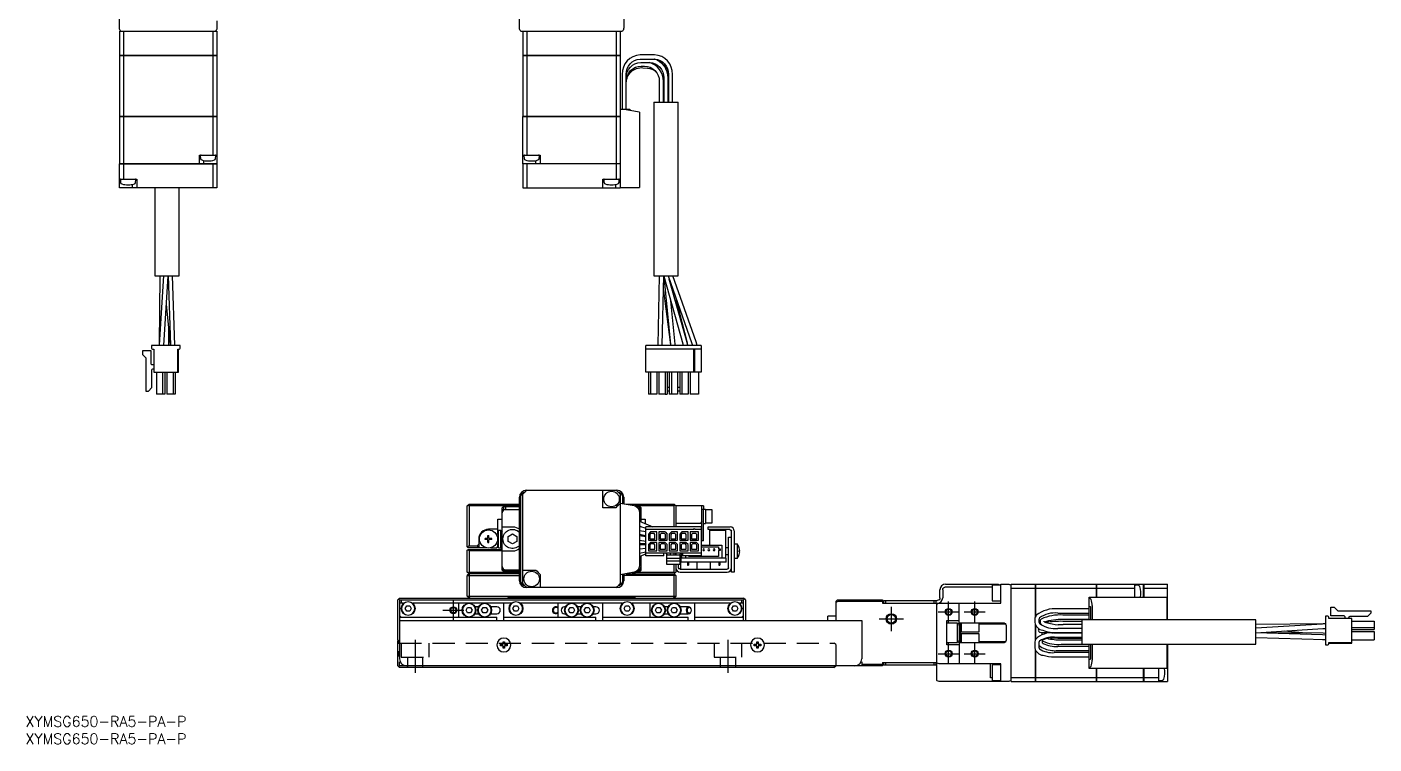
# Model space of a CAD drawing. Extents: x 0 to 816, y -8 to 467.
# Drawn here: x 0.4 to 388, y -8 to 198.3 of the extents above; entities that cross this region are included whole.
import ezdxf

# ---------------------------------------------------------------- set-up
doc = ezdxf.new("R2010")
doc.units = 0
doc.header["$LTSCALE"] = 0.5
doc.linetypes.add('CENTER', pattern=[50.8, 31.75, -6.35, 6.35, -6.35])
doc.linetypes.add('DASHED', pattern=[19.05, 12.7, -6.35])
for name, color, linetype in [('MSM_CENTER', 1, 'CENTER'), ('MSM_CONTINUOUS', 7, 'CONTINUOUS'), ('MSM_DASHED', 4, 'DASHED'), ('MSM_NARROW', 5, 'CONTINUOUS'), ('MSM_PART_NUMBER', 7, 'CONTINUOUS')]:
    doc.layers.add(name, color=color, linetype=linetype)
doc.styles.get("Standard").update_dxf_attribs({"font": 'txt.shx', "height": 1, "bigfont": 'bigfont.shx'})

msp = doc.modelspace()

# ---------------------------------------------------------------- linework, layer by layer
at = {"layer": 'MSM_CENTER'}
for p, q in [((123.09, 27.5), (123.09, 33.5)), ((249.09, 31.5), (249.09, 24.5)), ((265.59, 27), (265.59, 33)), ((273.09, 27), (273.09, 33)), ((120.09, 30.5), (126.09, 30.5)), ((245.59, 28), (252.59, 28)), ((262.59, 30), (268.59, 30)), ((270.09, 30), (276.09, 30)), ((112.09, 22), (112.09, 12.5)), ((202.09, 22), (202.09, 12.5)), ((265.59, 15), (265.59, 21)), ((273.09, 15), (273.09, 21)), ((262.59, 18), (268.59, 18)), ((270.09, 18), (276.09, 18))]:
    msp.add_line(p, q, dxfattribs=at)
at = {"layer": 'MSM_CONTINUOUS'}
for p, q in [((27, 198.06), (27, 217.56)), ((142.09, 198.06), (142.09, 212.06)), ((172.09, 212.06), (172.09, 198.06)), ((55, 200.06), (55, 198.06)), ((27, 197.06), (27, 190.07)), ((27, 197.06), (55, 197.06)), ((28.15, 197.06), (28.15, 190.07)), ((53.85, 197.06), (53.85, 190.07)), ((55, 197.06), (55, 190.07)), ((142.47, 197.06), (171.71, 197.06)), ((143.09, 197.06), (143.09, 190.07)), ((144.24, 197.06), (144.24, 190.07)), ((169.93, 197.06), (169.93, 190.07)), ((171.09, 197.06), (171.09, 190.07)), ((27, 190.07), (55, 190.07)), ((27, 190.06), (27, 172.57)), ((55, 190.06), (27, 190.06)), ((27.01, 190.06), (27.01, 190.07)), ((28.15, 190.06), (28.15, 172.57)), ((28.16, 190.06), (28.16, 190.07)), ((53.84, 190.06), (53.84, 190.07)), ((53.85, 190.06), (53.85, 172.57)), ((54.99, 190.06), (54.99, 190.07)), ((55, 190.06), (55, 172.57)), ((143.09, 190.07), (171.09, 190.07)), ((143.09, 190.06), (143.09, 172.57)), ((171.09, 190.06), (143.09, 190.06)), ((143.1, 190.06), (143.1, 190.07)), ((144.24, 190.06), (144.24, 172.57)), ((144.25, 190.06), (144.25, 190.07)), ((169.93, 190.06), (169.93, 190.07)), ((169.93, 190.06), (169.93, 172.57)), ((171.08, 190.06), (171.08, 190.07)), ((171.09, 190.06), (171.09, 152.06)), ((180.94, 190.26), (176.84, 190.26)), ((176.84, 189.06), (180.94, 189.06)), ((177, 188.06), (179.48, 188.06)), ((177.15, 187.06), (178.03, 187.06)), ((177.6, 186.59), (178.99, 186.46)), ((180.93, 189.05), (180.9, 189.06)), ((171.64, 184.66), (171.64, 174.66)), ((172.84, 174.66), (172.84, 184.66)), ((172.84, 182.18), (172.84, 182.42)), ((182.34, 182.66), (182.34, 176.66)), ((183.48, 184.37), (183.48, 184.4)), ((183.48, 184.4), (183.49, 184.37)), ((183.54, 183.66), (183.48, 184.37)), ((183.49, 184.37), (183.64, 183.16)), ((183.54, 176.66), (183.54, 183.66)), ((183.64, 183.66), (183.64, 176.66)), ((184.84, 176.66), (184.84, 183.66)), ((184.94, 184.66), (184.94, 176.66)), ((186.14, 176.66), (186.14, 184.66)), ((171.09, 174.66), (173.89, 174.66)), ((176.59, 173.8), (171.69, 174.66)), ((173.89, 174.66), (173.89, 174.27)), ((180.74, 176.66), (187.74, 176.66)), ((180.74, 176.66), (180.74, 126.66)), ((187.74, 126.66), (187.74, 176.66)), ((27, 172.57), (55, 172.57)), ((27, 172.56), (27, 158.96)), ((55, 172.56), (27, 172.56)), ((27.01, 172.56), (27.01, 172.57)), ((28.15, 172.56), (28.15, 158.96)), ((28.16, 172.56), (28.16, 172.57)), ((53.84, 172.56), (53.84, 172.57)), ((53.85, 172.56), (53.85, 161.46)), ((54.99, 172.56), (54.99, 172.57)), ((55, 172.56), (55, 158.96)), ((143.09, 172.57), (171.09, 172.57)), ((171.09, 172.56), (143.09, 172.56)), ((143.09, 158.96), (143.09, 172.56)), ((143.1, 172.56), (143.1, 172.57)), ((144.24, 172.56), (144.24, 161.46)), ((144.25, 172.56), (144.25, 172.57)), ((169.93, 172.56), (169.93, 172.57)), ((169.93, 172.56), (169.93, 158.96)), ((171.08, 172.56), (171.08, 172.57)), ((176.59, 173.8), (176.59, 152.16)), ((27, 158.96), (55, 158.96)), ((55, 158.95), (27, 158.95)), ((27, 152.06), (27, 158.95)), ((27.01, 158.96), (27.01, 158.95)), ((28.15, 158.95), (28.15, 154.56)), ((28.16, 158.96), (28.16, 158.95)), ((50, 158.96), (50, 161.46)), ((50, 161.46), (55, 161.46)), ((50.27, 161.24), (50.34, 160.48)), ((51.25, 158.96), (51.25, 159.89)), ((53.84, 158.96), (53.84, 158.95)), ((53.85, 158.95), (53.85, 152.06)), ((54.66, 160.48), (54.73, 161.24)), ((54.99, 158.96), (54.99, 158.95)), ((55, 158.95), (55, 152.06)), ((143.09, 161.46), (148.09, 161.46)), ((171.09, 158.96), (143.09, 158.96)), ((143.09, 158.95), (143.09, 152.06)), ((171.09, 158.95), (143.09, 158.95)), ((143.1, 158.96), (143.1, 158.95)), ((143.36, 161.24), (143.42, 160.48)), ((144.24, 158.95), (144.24, 152.06)), ((144.25, 158.96), (144.25, 158.95)), ((146.84, 158.96), (146.84, 159.89)), ((147.75, 160.48), (147.82, 161.24)), ((148.09, 161.46), (148.09, 158.96)), ((169.93, 158.96), (169.93, 158.95)), ((169.93, 158.95), (169.93, 154.56)), ((171.08, 158.96), (171.08, 158.95)), ((27, 154.56), (32, 154.56)), ((55, 152.06), (27, 152.06)), ((27.27, 154.35), (27.34, 153.59)), ((30.75, 152.06), (30.75, 153)), ((31.66, 153.59), (31.73, 154.35)), ((32, 154.56), (32, 152.06)), ((37.23, 152.06), (37.23, 126.66)), ((44.23, 126.66), (44.23, 152.06)), ((143.09, 152.06), (171.09, 152.06)), ((166.09, 154.56), (171.09, 154.56)), ((166.09, 152.06), (166.09, 154.56)), ((166.36, 154.35), (166.42, 153.59)), ((169.84, 152.06), (169.84, 153)), ((170.75, 153.59), (170.82, 154.35)), ((171.09, 152.16), (176.59, 152.16)), ((37.23, 126.66), (44.23, 126.66)), ((38.6, 126.66), (38.45, 106.99)), ((39.7, 126.66), (38.46, 106.87)), ((39.76, 106.79), (41, 126.64)), ((41, 126.66), (41.65, 106.74)), ((42.94, 106.78), (42.3, 126.66)), ((180.74, 126.66), (187.74, 126.66)), ((182.29, 126.66), (181.89, 106.77)), ((183.19, 106.74), (183.59, 126.66)), ((183.59, 126.58), (189.12, 107.16)), ((183.6, 126.54), (185.56, 106.94)), ((184.85, 126.66), (191.74, 107.26)), ((190.37, 107.51), (185.18, 125.72)), ((192.96, 107.69), (186.23, 126.66)), ((183.5, 122.36), (185.55, 106.9)), ((40.49, 118.51), (41.62, 106.94)), ((186.85, 107.07), (185.61, 119.48)), ((190.42, 107.42), (187.31, 119.73)), ((41.11, 112.18), (41.14, 107.33)), ((33.62, 105.11), (33.62, 104.11)), ((36.15, 105.11), (33.62, 105.11)), ((36.15, 101.26), (36.15, 105.11)), ((36.19, 106.66), (36.19, 105.94)), ((44.47, 106.66), (36.19, 106.66)), ((36.49, 105.64), (36.9, 105.64)), ((36.9, 105.64), (36.9, 99.01)), ((38.45, 106.99), (38.45, 106.66)), ((38.46, 106.87), (38.45, 106.66)), ((39.75, 106.66), (39.76, 106.79)), ((39.76, 106.66), (39.8, 107.44)), ((41.14, 107.33), (41.15, 106.66)), ((41.62, 106.94), (41.64, 106.66)), ((41.65, 106.74), (41.65, 106.66)), ((42.95, 106.66), (42.94, 106.78)), ((43.76, 99.01), (43.76, 105.64)), ((43.76, 105.64), (44.17, 105.64)), ((44.01, 99.01), (44.01, 105.64)), ((44.47, 105.94), (44.47, 106.66)), ((194.34, 106.66), (178.49, 106.66)), ((178.49, 99.01), (178.49, 106.66)), ((194.34, 105.64), (178.49, 105.64)), ((181.89, 106.77), (181.89, 106.66)), ((183.19, 106.66), (183.19, 106.81)), ((183.19, 106.66), (183.19, 106.74)), ((185.56, 106.94), (185.58, 106.66)), ((186.88, 106.66), (186.85, 107.07)), ((189.12, 107.16), (189.23, 106.66)), ((190.54, 106.66), (190.37, 107.51)), ((190.55, 106.66), (190.42, 107.42)), ((191.73, 107.27), (191.9, 106.66)), ((191.74, 107.26), (191.9, 106.66)), ((192.26, 99.01), (192.26, 105.64)), ((192.56, 99.01), (192.56, 105.64)), ((193.22, 106.66), (192.96, 107.69)), ((194.34, 106.66), (194.34, 99.01)), ((33.62, 104.11), (34.64, 103.09)), ((34.64, 103.09), (34.64, 93.55)), ((36.9, 101.11), (36.3, 101.11)), ((36.34, 94.55), (36.34, 99.68)), ((36.62, 99.96), (36.9, 99.96)), ((36.9, 99.01), (44.01, 99.01)), ((37.63, 99.01), (37.63, 92.66)), ((39.43, 99.01), (39.43, 92.66)), ((40.03, 99.01), (40.03, 92.66)), ((40.63, 99.01), (40.63, 92.66)), ((42.43, 99.01), (42.43, 92.66)), ((43.03, 99.01), (43.03, 92.66)), ((194.34, 99.01), (178.49, 99.01)), ((179.21, 99.01), (179.21, 92.66)), ((179.81, 99.01), (179.81, 92.66)), ((181.61, 99.01), (181.61, 92.66)), ((182.21, 99.01), (182.21, 92.66)), ((184.01, 99.01), (184.01, 92.66)), ((184.61, 99.01), (184.61, 92.66)), ((185.21, 99.01), (185.21, 92.66)), ((185.81, 99.01), (185.81, 92.66)), ((187.61, 99.01), (187.61, 92.66)), ((188.21, 99.01), (188.21, 92.66)), ((188.81, 99.01), (188.81, 92.66)), ((190.61, 99.01), (190.61, 92.66)), ((191.21, 99.01), (191.21, 92.66)), ((193.61, 99.01), (193.61, 92.66)), ((34.64, 93.55), (35.34, 93.55)), ((35.34, 93.55), (36.34, 94.55)), ((185.21, 94.55), (184.61, 94.55)), ((185.21, 93.55), (184.61, 93.55)), ((188.21, 94.55), (187.61, 94.55)), ((188.21, 93.55), (187.61, 93.55)), ((40.03, 92.66), (37.63, 92.66)), ((43.03, 92.66), (40.63, 92.66)), ((179.81, 92.66), (179.21, 92.66)), ((181.61, 92.66), (179.81, 92.66)), ((184.01, 92.66), (182.21, 92.66)), ((184.01, 92.66), (184.61, 92.66)), ((185.81, 92.66), (185.21, 92.66)), ((187.61, 92.66), (185.81, 92.66)), ((188.81, 92.66), (188.21, 92.66)), ((190.61, 92.66), (188.81, 92.66)), ((193.61, 92.66), (191.21, 92.66)), ((142.09, 39), (142.09, 63)), ((142.47, 39), (142.47, 63)), ((143.09, 38.15), (143.09, 63.85)), ((144.09, 65), (170.09, 65)), ((166.09, 60), (166.09, 65)), ((171.09, 63.85), (171.09, 38.15)), ((171.71, 63), (171.71, 61.19)), ((172.09, 63), (172.09, 61.12)), ((127.09, 60.5), (127.59, 61)), ((127.09, 48.7), (127.09, 60.5)), ((127.34, 60.75), (127.59, 60.5)), ((127.59, 61), (142.09, 61)), ((127.59, 60.5), (127.59, 49)), ((142.09, 60.5), (127.59, 60.5)), ((137.59, 60.5), (137.09, 60)), ((137.09, 42), (137.09, 60)), ((137.09, 59.5), (138.09, 59.5)), ((137.59, 59.5), (137.59, 60.3)), ((137.59, 60.3), (142.09, 60.3)), ((138.09, 60.3), (138.09, 59.5)), ((138.09, 59.5), (142.09, 59.5)), ((169.84, 60), (166.09, 60)), ((171.09, 61.3), (175.1, 60.59)), ((172.79, 61), (186.59, 61)), ((186.59, 60.5), (175.43, 60.5)), ((175.81, 60.3), (176.59, 60.3)), ((176.09, 60.06), (176.09, 60.3)), ((176.45, 59.5), (177.09, 59.5)), ((177.09, 60), (176.59, 60.5)), ((176.59, 60.3), (176.59, 59.5)), ((176.59, 58.82), (176.59, 43.18)), ((177.09, 55.89), (177.09, 60)), ((186.59, 61), (187.09, 60.5)), ((186.59, 60.5), (186.84, 60.75)), ((186.59, 54.47), (186.59, 60.5)), ((195.09, 60.5), (187.09, 60.5)), ((187.09, 60.5), (187.09, 54.47)), ((194.59, 55.5), (194.59, 60.5)), ((195.59, 59.5), (194.59, 59.5)), ((195.09, 60.5), (195.09, 59.5)), ((195.09, 50.5), (195.09, 59.5)), ((195.59, 59.5), (195.59, 55.5)), ((197.59, 59.4), (195.59, 59.4)), ((197.59, 55.6), (197.59, 59.4)), ((135.89, 56.7), (137.09, 56.7)), ((135.89, 52.54), (135.89, 56.7)), ((137.09, 54.5), (140.09, 54.5)), ((176.59, 56.1), (180.44, 54.47)), ((176.59, 54.73), (178.49, 54.12)), ((176.6, 54.79), (177.22, 54.53)), ((177.09, 56.7), (178.29, 56.7)), ((177.09, 54.57), (177.09, 54.59)), ((178.29, 56.7), (178.29, 55.38)), ((194.34, 54.47), (178.49, 54.47)), ((178.49, 46.19), (178.49, 54.47)), ((194.59, 55.5), (187.09, 55.5)), ((194.59, 56), (194.09, 55.5)), ((194.34, 54.47), (194.34, 46.19)), ((194.59, 50.5), (194.59, 55.5)), ((195.09, 55.5), (195.59, 55.5)), ((195.59, 55.6), (197.59, 55.6)), ((196.39, 53.7), (196.39, 54.5)), ((196.39, 54.5), (202.69, 54.5)), ((130.39, 51), (130.39, 48.5)), ((132.19, 50.86), (132.19, 51.15)), ((132.98, 51.15), (132.19, 51.15)), ((132.98, 50.86), (132.19, 50.86)), ((132.72, 51.15), (132.72, 50.86)), ((133.04, 52), (133.33, 52)), ((133.04, 51.21), (133.04, 52)), ((133.33, 51.47), (133.04, 51.47)), ((133.04, 50), (133.04, 50.8)), ((133.33, 50.53), (133.04, 50.53)), ((135.89, 53.8), (133.19, 53.8)), ((133.33, 51.21), (133.33, 52)), ((133.33, 50), (133.33, 50.8)), ((134.19, 51.15), (133.39, 51.15)), ((134.19, 50.86), (133.39, 50.86)), ((133.66, 50.86), (133.66, 51.15)), ((134.19, 50.86), (134.19, 51.15)), ((135.51, 52.33), (135.89, 52.54)), ((136.09, 53.5), (136.69, 53.5)), ((136.09, 48.5), (136.09, 53.5)), ((136.69, 48.5), (136.69, 53.5)), ((137.09, 53.2), (136.89, 53)), ((137.09, 53), (136.89, 53)), ((136.89, 53), (136.89, 52.54)), ((137.03, 52.46), (136.89, 52.54)), ((138.84, 51.72), (140.09, 52.44)), ((138.84, 50.28), (138.84, 51.72)), ((140.09, 52.44), (141.34, 51.72)), ((141.34, 51.72), (141.34, 50.28)), ((176.59, 53.48), (178.49, 53.11)), ((178.49, 51.89), (176.59, 52.26)), ((178.49, 51.6), (176.59, 51.88)), ((176.59, 50.66), (178.49, 50.39)), ((177.09, 52.16), (177.09, 51.8)), ((177.49, 51.75), (177.49, 52.08)), ((178.09, 51.66), (178.09, 51.97)), ((192.26, 53.76), (178.49, 53.76)), ((179.81, 53.03), (179.21, 52.43)), ((179.21, 52.43), (179.21, 50.63)), ((179.21, 50.63), (181.61, 50.63)), ((179.87, 52.58), (179.62, 52.33)), ((179.62, 52.33), (179.62, 51.08)), ((179.62, 51.08), (181.09, 51.08)), ((181.61, 53.03), (179.81, 53.03)), ((180.84, 52.58), (179.87, 52.58)), ((181.09, 52.33), (180.84, 52.58)), ((181.09, 51.08), (181.09, 52.33)), ((181.61, 50.63), (181.61, 53.03)), ((182.21, 53.03), (182.21, 50.63)), ((184.01, 53.03), (182.21, 53.03)), ((182.21, 50.63), (184.61, 50.63)), ((182.87, 52.58), (182.62, 52.33)), ((182.62, 52.33), (182.62, 51.08)), ((182.62, 51.08), (184.09, 51.08)), ((183.84, 52.58), (182.87, 52.58)), ((184.09, 52.33), (183.84, 52.58)), ((184.01, 53.03), (184.61, 52.43)), ((184.09, 51.08), (184.09, 52.33)), ((184.61, 50.63), (184.61, 52.43)), ((185.81, 53.03), (185.21, 52.43)), ((185.21, 52.43), (185.21, 50.63)), ((185.21, 50.63), (187.61, 50.63)), ((185.87, 52.58), (185.62, 52.33)), ((185.62, 52.33), (185.62, 51.08)), ((185.62, 51.08), (187.09, 51.08)), ((187.61, 53.03), (185.81, 53.03)), ((186.84, 52.58), (185.87, 52.58)), ((187.09, 52.33), (186.84, 52.58)), ((187.09, 51.08), (187.09, 52.33)), ((187.61, 50.63), (187.61, 53.03)), ((188.81, 53.03), (188.21, 52.43)), ((188.21, 52.43), (188.21, 50.63)), ((188.21, 50.63), (190.61, 50.63)), ((188.87, 52.58), (188.62, 52.33)), ((188.62, 52.33), (188.62, 51.08)), ((188.62, 51.08), (190.09, 51.08)), ((190.61, 53.03), (188.81, 53.03)), ((189.84, 52.58), (188.87, 52.58)), ((190.09, 52.33), (189.84, 52.58)), ((190.09, 51.08), (190.09, 52.33)), ((190.61, 50.63), (190.61, 53.03)), ((193.61, 53.03), (191.21, 53.03)), ((191.21, 53.03), (191.21, 50.63)), ((191.21, 50.63), (193.61, 50.63)), ((191.87, 52.58), (191.62, 52.33)), ((191.62, 52.33), (191.62, 51.08)), ((191.62, 51.08), (193.09, 51.08)), ((192.84, 52.58), (191.87, 52.58)), ((192.26, 53.76), (192.26, 53.86)), ((192.56, 53.86), (192.56, 53.76)), ((194.34, 53.76), (192.56, 53.76)), ((193.09, 52.33), (192.84, 52.58)), ((193.09, 51.08), (193.09, 52.33)), ((193.61, 50.63), (193.61, 53.03)), ((195.09, 50.5), (194.59, 50.5)), ((202.59, 53.7), (196.39, 53.7)), ((196.84, 49.2), (196.84, 53.5)), ((196.84, 53.5), (197.84, 53.5)), ((197.84, 53.5), (197.84, 53.4)), ((200.34, 53.4), (197.84, 53.4)), ((198.64, 53.4), (198.64, 53.5)), ((199.54, 53.5), (198.64, 53.5)), ((199.01, 53.4), (199.01, 53.5)), ((199.16, 53.4), (199.16, 53.5)), ((199.54, 53.4), (199.54, 53.5)), ((200.34, 53.5), (200.34, 53.4)), ((200.34, 53.5), (201.34, 53.5)), ((201.34, 53.5), (201.34, 45.5)), ((202.29, 42.7), (202.29, 51.5)), ((202.29, 51.5), (203.09, 51.5)), ((203.09, 41.5), (203.09, 53.2)), ((203.89, 53.3), (203.89, 41.5)), ((127.09, 48.7), (127.29, 48.5)), ((127.09, 47.8), (127.29, 48)), ((127.09, 41.5), (127.09, 47.8)), ((127.59, 49), (127.19, 48.6)), ((127.59, 47.6), (127.24, 47.95)), ((132.47, 48.5), (127.29, 48.5)), ((127.29, 48), (136.89, 48)), ((127.59, 49), (129.89, 49)), ((127.59, 47.6), (127.59, 41.5)), ((137.09, 47.6), (127.59, 47.6)), ((130.39, 49.5), (129.89, 49)), ((129.89, 49), (130.39, 48.65)), ((133.04, 50), (133.33, 50)), ((133.9, 48.5), (135.59, 48.5)), ((135.59, 48.5), (135.89, 48.8)), ((135.89, 49.46), (135.75, 49.54)), ((135.89, 48.8), (135.89, 49.46)), ((136.09, 48.5), (136.69, 48.5)), ((136.89, 49.46), (137.09, 49.57)), ((136.89, 48), (136.89, 49.46)), ((136.89, 48.1), (137.09, 48.1)), ((140.09, 47.5), (137.09, 47.5)), ((140.09, 49.56), (138.84, 50.28)), ((141.34, 50.28), (140.09, 49.56)), ((178.49, 49.63), (176.59, 49.59)), ((176.59, 49.27), (178.49, 49.43)), ((178.49, 48.22), (176.59, 48.06)), ((178.49, 47.25), (176.59, 46.83)), ((178.49, 46.7), (176.59, 45.9)), ((177.09, 49.6), (177.09, 49.31)), ((177.09, 49.57), (177.29, 49.46)), ((177.29, 49.46), (177.29, 49.33)), ((177.49, 49.34), (177.49, 49.61)), ((178.09, 49.39), (178.09, 49.62)), ((178.43, 49.54), (178.29, 49.46)), ((178.29, 49.41), (178.29, 49.46)), ((194.34, 46.9), (178.49, 46.9)), ((179.21, 49.43), (179.81, 50.03)), ((179.21, 49.43), (179.21, 47.63)), ((179.21, 47.63), (181.61, 47.63)), ((179.87, 49.58), (179.62, 49.33)), ((179.62, 49.33), (179.62, 48.08)), ((179.62, 48.08), (181.09, 48.08)), ((181.61, 50.03), (179.81, 50.03)), ((180.84, 49.58), (179.87, 49.58)), ((181.09, 49.33), (180.84, 49.58)), ((181.09, 48.08), (181.09, 49.33)), ((181.61, 47.63), (181.61, 50.03)), ((184.01, 50.03), (182.21, 50.03)), ((182.21, 50.03), (182.21, 47.63)), ((182.21, 47.63), (184.61, 47.63)), ((182.87, 49.58), (182.62, 49.33)), ((182.62, 49.33), (182.62, 48.08)), ((182.62, 48.08), (184.09, 48.08)), ((183.84, 49.58), (182.87, 49.58)), ((183.68, 46.19), (183.68, 46.9)), ((184.09, 49.33), (183.84, 49.58)), ((184.61, 49.43), (184.01, 50.03)), ((184.09, 48.08), (184.09, 49.33)), ((184.48, 43.62), (184.48, 46.65)), ((184.61, 47.63), (184.61, 49.43)), ((185.21, 50.03), (185.21, 47.63)), ((187.01, 50.03), (185.21, 50.03)), ((185.21, 47.63), (187.61, 47.63)), ((185.58, 46.34), (185.58, 46.9)), ((185.87, 49.58), (185.62, 49.33)), ((185.62, 49.33), (185.62, 48.08)), ((185.62, 48.08), (187.09, 48.08)), ((186.84, 49.58), (185.87, 49.58)), ((186.59, 46.34), (186.59, 46.9)), ((187.09, 49.33), (186.84, 49.58)), ((187.61, 49.43), (187.01, 50.03)), ((187.09, 48.08), (187.09, 49.33)), ((187.09, 46.34), (187.09, 46.9)), ((187.23, 46.34), (187.23, 46.9)), ((187.61, 47.63), (187.61, 49.43)), ((188.21, 50.03), (188.21, 47.63)), ((190.01, 50.03), (188.21, 50.03)), ((188.21, 47.63), (190.61, 47.63)), ((188.34, 43.62), (188.34, 46.65)), ((188.87, 49.58), (188.62, 49.33)), ((188.62, 49.33), (188.62, 48.08)), ((188.62, 48.08), (190.09, 48.08)), ((188.84, 45.5), (188.84, 46.9)), ((189.84, 49.58), (188.87, 49.58)), ((189.14, 46.19), (189.14, 46.9)), ((190.09, 49.33), (189.84, 49.58)), ((190.61, 49.43), (190.01, 50.03)), ((190.09, 48.08), (190.09, 49.33)), ((190.61, 47.63), (190.61, 49.43)), ((191.21, 50.03), (191.21, 47.63)), ((193.01, 50.03), (191.21, 50.03)), ((191.21, 47.63), (193.61, 47.63)), ((191.87, 49.58), (191.62, 49.33)), ((191.62, 49.33), (191.62, 48.08)), ((191.62, 48.08), (193.09, 48.08)), ((192.84, 49.58), (191.87, 49.58)), ((193.09, 49.33), (192.84, 49.58)), ((193.61, 49.43), (193.01, 50.03)), ((193.09, 48.08), (193.09, 49.33)), ((193.61, 47.63), (193.61, 49.43)), ((194.34, 49.2), (200.34, 49.2)), ((194.34, 48.7), (199.34, 48.7)), ((199.34, 48.7), (199.34, 48.15)), ((199.34, 48.15), (199.84, 48.15)), ((199.34, 47.65), (199.34, 46)), ((199.84, 47.65), (199.34, 47.65)), ((199.84, 48.15), (199.84, 47.65)), ((200.34, 49.2), (200.34, 45.5)), ((202.29, 48.5), (201.34, 48.5)), ((204.79, 49.5), (203.89, 49.5)), ((204.79, 45.5), (204.79, 49.5)), ((205.34, 48.43), (205.34, 48.45)), ((205.34, 47.7), (205.47, 47.7)), ((205.34, 47.3), (205.34, 47.7)), ((205.47, 47.3), (205.34, 47.3)), ((205.34, 46.55), (205.34, 46.57)), ((177.09, 42), (177.09, 46.11)), ((183.68, 46.19), (178.49, 46.19)), ((188.34, 46.34), (184.48, 46.34)), ((188.34, 45.34), (184.48, 45.34)), ((188.34, 44.64), (184.48, 44.64)), ((188.34, 43.62), (184.48, 43.62)), ((186.59, 41.5), (186.59, 43.62)), ((187.09, 43.62), (187.09, 41.5)), ((187.89, 42.7), (187.89, 43.62)), ((188.39, 46.5), (188.34, 46.5)), ((188.39, 46.5), (188.39, 42.5)), ((188.59, 44.3), (188.59, 45.5)), ((201.59, 45.5), (188.59, 45.5)), ((201.59, 44.3), (188.59, 44.3)), ((194.34, 46.19), (189.14, 46.19)), ((189.84, 46.19), (189.84, 45.5)), ((190.46, 44.3), (190.46, 43.5)), ((190.46, 43.5), (190.71, 43.5)), ((190.71, 44.3), (190.71, 43.5)), ((190.84, 46), (190.84, 46.19)), ((199.34, 46), (190.84, 46)), ((193.09, 44.3), (193.09, 42.3)), ((197.09, 42.3), (197.09, 44.3)), ((199.46, 44.3), (199.46, 43.5)), ((199.46, 43.5), (199.71, 43.5)), ((199.71, 44.3), (199.71, 43.5)), ((201.34, 46.5), (202.29, 46.5)), ((201.59, 44.3), (201.59, 45.5)), ((203.89, 45.5), (204.79, 45.5)), ((127.59, 41), (127.09, 41.5)), ((127.59, 41), (127.09, 40.5)), ((127.09, 40.5), (142.09, 40.5)), ((127.09, 34.5), (127.09, 40.5)), ((127.59, 41.5), (127.34, 41.25)), ((127.59, 41.5), (142.09, 41.5)), ((127.59, 41), (127.59, 34.5)), ((142.09, 41), (127.59, 41)), ((137.09, 42.5), (137.29, 42.5)), ((137.09, 42), (137.59, 41.5)), ((137.59, 41.7), (137.59, 42.23)), ((142.09, 41.7), (137.59, 41.7)), ((138.09, 42.1), (138.09, 41.7)), ((138.09, 42.1), (142.09, 42.1)), ((138.69, 41), (138.99, 41.3)), ((142.09, 41.3), (138.99, 41.3)), ((143.09, 42), (146.84, 42)), ((148.09, 40.75), (148.09, 37)), ((175.1, 41.41), (171.09, 40.7)), ((171.71, 40.81), (171.71, 39)), ((172.09, 40.88), (172.09, 39)), ((187.09, 40.5), (172.09, 40.5)), ((172.79, 41), (186.59, 41)), ((175.19, 41.3), (174.49, 41.3)), ((175.19, 41.3), (175.49, 41)), ((175.43, 41.5), (186.59, 41.5)), ((176.59, 41.7), (175.81, 41.7)), ((176.09, 41.7), (176.09, 41.94)), ((176.59, 42.23), (176.59, 41.7)), ((176.59, 41.5), (177.09, 42)), ((176.89, 42.5), (177.09, 42.5)), ((186.84, 41.25), (186.59, 41.5)), ((187.09, 41.5), (186.59, 41)), ((186.59, 34.5), (186.59, 41)), ((186.59, 41), (187.09, 40.5)), ((187.09, 40.5), (187.09, 34.5)), ((187.94, 42.5), (188.39, 42.5)), ((188.29, 42.3), (201.89, 42.3)), ((188.29, 41.5), (201.89, 41.5)), ((203.89, 41.5), (203.09, 41.5)), ((170.09, 37), (144.09, 37)), ((263.09, 34.1), (263.09, 36.4)), ((263.89, 36.4), (263.89, 34.1)), ((264.69, 38), (279.89, 38)), ((264.69, 37.2), (278.09, 37.2)), ((278.09, 37.75), (278.09, 33.25)), ((280.59, 37.75), (278.09, 37.75)), ((279.39, 37.75), (279.39, 38)), ((279.89, 38), (279.89, 37.75)), ((280.59, 38), (282.59, 38)), ((280.59, 32.5), (280.59, 38)), ((283.59, 10), (283.59, 38)), ((283.59, 38), (290.58, 38)), ((283.59, 36.85), (290.58, 36.85)), ((290.58, 28.71), (290.58, 38)), ((290.59, 37.99), (290.58, 37.99)), ((290.59, 36.85), (290.58, 36.85)), ((290.59, 38), (308.08, 38)), ((290.59, 38), (290.59, 28.73)), ((290.59, 36.85), (308.08, 36.85)), ((308.08, 34.3), (308.08, 38)), ((308.09, 37.99), (308.08, 37.99)), ((308.09, 36.85), (308.08, 36.85)), ((308.09, 38), (321.69, 38)), ((308.09, 38), (308.09, 34.3)), ((308.09, 36.85), (319.19, 36.85)), ((319.19, 34.3), (319.19, 38)), ((320.17, 37.66), (319.4, 37.73)), ((321.69, 34.3), (321.69, 38)), ((321.69, 37.99), (321.7, 37.99)), ((321.69, 36.85), (321.7, 36.85)), ((321.7, 38), (321.7, 34.3)), ((321.7, 38), (328.59, 38)), ((321.7, 36.85), (328.59, 36.85)), ((328.59, 27.77), (328.59, 38)), ((107.09, 33.5), (107.59, 34)), ((107.09, 22), (107.09, 33.5)), ((107.34, 33.75), (107.59, 33.5)), ((107.59, 34), (206.59, 34)), ((107.59, 33.5), (206.59, 33.5)), ((107.59, 33.5), (107.59, 16.5)), ((108.76, 32.5), (107.59, 32.5)), ((108.09, 33.5), (108.09, 32.5)), ((109.22, 31), (109.65, 31.75)), ((109.65, 31.75), (110.52, 31.75)), ((110.52, 31.75), (110.95, 31)), ((139.76, 32.5), (111.41, 32.5)), ((124.59, 32.5), (124.59, 28.5)), ((126.72, 30.5), (127.15, 31.25)), ((127.09, 34.5), (187.09, 34.5)), ((127.09, 34.5), (127.59, 34)), ((127.15, 31.25), (128.02, 31.25)), ((127.79, 34), (127.59, 34.5)), ((128.02, 31.25), (128.45, 30.5)), ((130.36, 31.5), (129.32, 31.5)), ((131.22, 30.5), (131.65, 31.25)), ((131.65, 31.25), (132.52, 31.25)), ((132.52, 31.25), (132.95, 30.5)), ((135.59, 31.5), (133.82, 31.5)), ((137.59, 27.5), (137.59, 32.5)), ((138.64, 34), (138.94, 34.3)), ((175.24, 34.3), (138.94, 34.3)), ((140.22, 31), (140.65, 31.75)), ((140.65, 31.75), (141.52, 31.75)), ((141.52, 31.75), (141.95, 31)), ((171.76, 32.5), (142.41, 32.5)), ((153.09, 32.5), (153.09, 28.5)), ((155.36, 31.5), (155.09, 31.5)), ((156.22, 30.5), (156.65, 31.25)), ((156.65, 31.25), (157.52, 31.25)), ((157.52, 31.25), (157.95, 30.5)), ((159.86, 31.5), (158.82, 31.5)), ((160.72, 30.5), (161.15, 31.25)), ((161.15, 31.25), (162.02, 31.25)), ((162.02, 31.25), (162.45, 30.5)), ((164.09, 31.5), (163.32, 31.5)), ((166.09, 27.5), (166.09, 32.5)), ((172.22, 31), (172.65, 31.75)), ((172.65, 31.75), (173.52, 31.75)), ((173.52, 31.75), (173.95, 31)), ((202.76, 32.5), (174.41, 32.5)), ((175.24, 34.3), (175.54, 34)), ((179.59, 32.5), (179.59, 28.5)), ((181.22, 30.5), (181.65, 31.25)), ((181.65, 31.25), (182.52, 31.25)), ((182.52, 31.25), (182.95, 30.5)), ((184.86, 31.5), (183.82, 31.5)), ((185.72, 30.5), (186.15, 31.25)), ((186.15, 31.25), (187.02, 31.25)), ((186.59, 34.5), (186.38, 34)), ((187.09, 34.5), (186.59, 34)), ((187.02, 31.25), (187.45, 30.5)), ((190.59, 31.5), (188.32, 31.5)), ((192.59, 27.5), (192.59, 32.5)), ((203.22, 31), (203.65, 31.75)), ((203.65, 31.75), (204.52, 31.75)), ((204.52, 31.75), (204.95, 31)), ((206.59, 32.5), (205.41, 32.5)), ((206.09, 32.5), (206.09, 33.5)), ((207.09, 33.5), (206.59, 34)), ((206.59, 33.5), (206.84, 33.75)), ((206.59, 27.5), (206.59, 33.5)), ((207.09, 33.5), (207.09, 27.5)), ((233.09, 33), (233.59, 33.5)), ((233.09, 33), (233.09, 27.5)), ((233.7, 33), (233.09, 32.69)), ((233.59, 33.5), (246.59, 33.5)), ((234.2, 33.5), (233.7, 33)), ((246.59, 33), (233.7, 33)), ((246.59, 33.5), (246.59, 32.5)), ((246.59, 32.5), (262.29, 32.5)), ((246.89, 32.5), (246.89, 33.3)), ((246.89, 33.3), (262.29, 33.3)), ((247.39, 33.3), (247.39, 32.5)), ((261.39, 32.5), (261.39, 33.3)), ((261.89, 33.3), (261.89, 32.5)), ((262.09, 32.5), (262.09, 15.5)), ((263.09, 32.5), (280.59, 32.5)), ((268.59, 26.87), (268.59, 32.5)), ((278.09, 33.25), (280.59, 33.25)), ((305.99, 34.3), (328.49, 34.3)), ((305.99, 27.77), (305.99, 34.3)), ((305.99, 34.19), (306.59, 33.59)), ((305.99, 31.6), (306.38, 31.6)), ((306.38, 31.6), (306.38, 27.77)), ((306.85, 31.82), (306.85, 27.77)), ((328.49, 27.77), (328.49, 34.3)), ((375.54, 28.85), (375.54, 31.38)), ((375.54, 31.38), (376.54, 31.38)), ((376.54, 31.38), (377.56, 30.36)), ((108.09, 28.5), (107.59, 29)), ((107.59, 28.5), (135.59, 28.5)), ((107.59, 27.5), (240.59, 27.5)), ((109.65, 30.25), (109.22, 31)), ((110.52, 30.25), (109.65, 30.25)), ((110.95, 31), (110.52, 30.25)), ((127.15, 29.75), (126.72, 30.5)), ((128.02, 29.75), (127.15, 29.75)), ((128.45, 30.5), (128.02, 29.75)), ((129.32, 29.5), (130.36, 29.5)), ((131.65, 29.75), (131.22, 30.5)), ((132.52, 29.75), (131.65, 29.75)), ((132.95, 30.5), (132.52, 29.75)), ((133.82, 29.5), (135.59, 29.5)), ((135.59, 27.5), (135.59, 28.5)), ((137.59, 28.5), (164.09, 28.5)), ((140.65, 30.25), (140.22, 31)), ((141.52, 30.25), (140.65, 30.25)), ((141.95, 31), (141.52, 30.25)), ((155.09, 29.5), (155.36, 29.5)), ((156.65, 29.75), (156.22, 30.5)), ((157.52, 29.75), (156.65, 29.75)), ((157.95, 30.5), (157.52, 29.75)), ((158.82, 29.5), (159.86, 29.5)), ((161.15, 29.75), (160.72, 30.5)), ((162.02, 29.75), (161.15, 29.75)), ((162.45, 30.5), (162.02, 29.75)), ((163.32, 29.5), (164.09, 29.5)), ((164.09, 27.5), (164.09, 28.5)), ((166.09, 28.5), (190.59, 28.5)), ((172.65, 30.25), (172.22, 31)), ((173.52, 30.25), (172.65, 30.25)), ((173.95, 31), (173.52, 30.25)), ((181.65, 29.75), (181.22, 30.5)), ((182.52, 29.75), (181.65, 29.75)), ((182.95, 30.5), (182.52, 29.75)), ((183.82, 29.5), (184.86, 29.5)), ((186.15, 29.75), (185.72, 30.5)), ((187.02, 29.75), (186.15, 29.75)), ((187.45, 30.5), (187.02, 29.75)), ((188.32, 29.5), (190.59, 29.5)), ((190.59, 27.5), (190.59, 28.5)), ((192.59, 28.5), (206.59, 28.5)), ((203.65, 30.25), (203.22, 31)), ((204.52, 30.25), (203.65, 30.25)), ((204.95, 31), (204.52, 30.25)), ((206.59, 29), (206.09, 28.5)), ((230.79, 27.5), (230.79, 28.75)), ((233.09, 28.75), (230.79, 28.75)), ((240.59, 27.5), (240.59, 16.5)), ((265.09, 27.5), (268.59, 27.5)), ((265.09, 20.5), (265.09, 27.5)), ((290.39, 27.95), (290.39, 27)), ((291.59, 26.98), (291.59, 27.95)), ((293.11, 27.17), (293.05, 27.33)), ((305.99, 30.9), (296.99, 30.9)), ((296.99, 29.7), (305.99, 29.7)), ((303.99, 27.3), (298.45, 27.3)), ((305.99, 29.1), (298.47, 29.1)), ((298.47, 27.9), (305.99, 27.9)), ((303.99, 20.77), (303.99, 27.77)), ((353.99, 27.77), (303.99, 27.77)), ((353.99, 20.77), (353.99, 27.77)), ((374.71, 28.81), (373.99, 28.81)), ((373.99, 28.81), (373.99, 20.53)), ((375.01, 28.1), (375.01, 28.51)), ((381.64, 28.1), (375.01, 28.1)), ((379.39, 28.85), (375.54, 28.85)), ((377.56, 30.36), (387.1, 30.36)), ((379.54, 28.7), (379.54, 28.1)), ((380.69, 28.1), (380.69, 28.38)), ((386.1, 28.66), (380.97, 28.66)), ((381.64, 20.99), (381.64, 28.1)), ((381.64, 27.37), (387.99, 27.37)), ((387.1, 29.66), (386.1, 28.66)), ((387.1, 30.36), (387.1, 29.66)), ((387.99, 27.37), (387.99, 24.97)), ((268.09, 26.75), (265.09, 26.75)), ((268.09, 21.25), (268.09, 26.75)), ((268.59, 26.87), (268.68, 26.87)), ((268.6, 26.85), (268.68, 26.87)), ((268.69, 21.12), (268.69, 26.88)), ((268.89, 26.5), (268.69, 26.3)), ((268.89, 26.9), (281.29, 26.9)), ((268.89, 26.5), (268.89, 21.5)), ((269.19, 26.5), (268.89, 26.5)), ((269.19, 26.9), (269.19, 24.25)), ((269.19, 24.25), (274.39, 24.25)), ((269.19, 23.75), (269.19, 21.1)), ((274.39, 23.75), (269.19, 23.75)), ((274.39, 24.25), (274.39, 26.9)), ((281.98, 26.5), (274.39, 26.5)), ((274.39, 21.1), (274.39, 23.75)), ((282.09, 26.1), (282.09, 21.9)), ((290.58, 22.1), (290.58, 26.35)), ((290.59, 26.32), (290.59, 22.12)), ((291.42, 24.99), (291.39, 24.79)), ((291.55, 25.17), (291.42, 24.99)), ((291.91, 26.96), (291.92, 26.92)), ((291.92, 26.92), (292, 26.72)), ((292.39, 24.13), (292.39, 24.08)), ((292.39, 24.08), (292.39, 23.67)), ((292.39, 23.67), (292.39, 23.64)), ((292.39, 23.64), (292.44, 23.41)), ((303.99, 23.95), (295.99, 23.95)), ((303.99, 25.25), (296.99, 25.25)), ((296.99, 24.05), (303.99, 24.05)), ((298.57, 26.35), (298.52, 26.35)), ((303.99, 26.35), (298.54, 26.35)), ((373.65, 26.55), (353.99, 26.4)), ((373.12, 26.5), (353.99, 25.3)), ((373.19, 23.38), (353.99, 24)), ((354, 24), (373.21, 25.2)), ((373.32, 23.86), (354.01, 24)), ((368.47, 23.89), (362.14, 24.51)), ((373.99, 26.54), (373.12, 26.5)), ((373.99, 23.36), (373.19, 23.38)), ((373.21, 25.2), (373.99, 25.24)), ((373.99, 23.85), (373.32, 23.86)), ((373.99, 26.55), (373.38, 26.55)), ((373.99, 26.55), (373.65, 26.55)), ((381.64, 25.57), (387.99, 25.57)), ((381.64, 24.97), (387.99, 24.97)), ((381.64, 24.37), (387.99, 24.37)), ((387.99, 24.37), (387.99, 21.97)), ((107.49, 21.6), (107.09, 22)), ((107.09, 21.7), (107.19, 21.8)), ((107.09, 14.5), (107.09, 21.7)), ((107.59, 21.2), (107.09, 21.2)), ((107.09, 21), (107.59, 21)), ((107.19, 21.7), (107.19, 21.9)), ((107.39, 21), (107.59, 20.8)), ((107.59, 21.7), (107.49, 21.6)), ((107.59, 21.5), (107.49, 21.6)), ((107.49, 21.4), (107.59, 21.4)), ((136.66, 20.7), (137.39, 20.7)), ((137.39, 20.3), (136.66, 20.3)), ((137.39, 20.7), (137.39, 21.43)), ((137.39, 19.57), (137.39, 20.3)), ((137.79, 21.43), (137.79, 20.7)), ((137.79, 20.7), (138.52, 20.7)), ((138.52, 20.3), (137.79, 20.3)), ((137.79, 20.3), (137.79, 19.57)), ((209.66, 20.7), (210.39, 20.7)), ((210.39, 20.3), (209.66, 20.3)), ((210.39, 20.7), (210.39, 21.43)), ((210.39, 19.57), (210.39, 20.3)), ((210.79, 21.43), (210.79, 20.7)), ((210.79, 20.7), (211.52, 20.7)), ((210.79, 20.3), (210.79, 19.57)), ((211.52, 20.3), (210.79, 20.3)), ((265.09, 21.25), (268.09, 21.25)), ((268.59, 20.5), (265.09, 20.5)), ((268.68, 21.13), (268.59, 21.16)), ((268.59, 21.13), (268.59, 15.1)), ((268.59, 21.13), (268.68, 21.13)), ((268.69, 21.7), (268.89, 21.5)), ((268.89, 21.5), (269.19, 21.5)), ((281.29, 21.1), (268.89, 21.1)), ((274.39, 21.5), (281.98, 21.5)), ((290.39, 21.4), (290.39, 19.65)), ((291.59, 19.65), (291.59, 21.4)), ((292.59, 21.06), (292.59, 21.79)), ((294.93, 22.57), (296.99, 22.5)), ((295.99, 22.75), (303.99, 22.75)), ((296.99, 22.5), (303.99, 22.5)), ((305.99, 20.1), (296.99, 20.1)), ((303.99, 21.9), (297.99, 21.9)), ((297.99, 20.7), (305.99, 20.7)), ((303.99, 20.77), (353.99, 20.77)), ((305.99, 13.7), (305.99, 20.77)), ((306.38, 20.77), (306.38, 16.4)), ((306.85, 20.77), (306.85, 16.18)), ((328.49, 13.7), (328.49, 20.77)), ((328.59, 20.77), (328.59, 10)), ((353.99, 22.7), (373.87, 22.06)), ((373.15, 22.08), (373.99, 22.06)), ((373.87, 22.06), (373.99, 22.05)), ((373.99, 20.53), (374.71, 20.53)), ((375.01, 21.24), (381.64, 21.24)), ((375.01, 20.83), (375.01, 21.24)), ((375.01, 20.99), (381.64, 20.99)), ((381.64, 21.97), (387.99, 21.97)), ((107.29, 17.3), (107.29, 18.5)), ((107.59, 18.5), (107.29, 18.5)), ((107.59, 17.3), (107.29, 17.3)), ((107.59, 14.5), (107.59, 15.7)), ((240.59, 15.7), (240.59, 14.5)), ((290.58, 10), (290.58, 19.05)), ((290.59, 19.03), (290.59, 10)), ((305.99, 18.3), (295.99, 18.3)), ((295.99, 17.1), (305.99, 17.1)), ((296.99, 18.9), (305.99, 18.9)), ((305.99, 16.4), (306.38, 16.4)), ((107.59, 14), (107.09, 14.5)), ((107.59, 14.5), (107.34, 14.25)), ((246.59, 14.5), (107.59, 14.5)), ((232.59, 14), (107.59, 14)), ((232.84, 14.25), (232.59, 14.5)), ((232.59, 14), (233.09, 14.5)), ((240.59, 15), (246.59, 15)), ((246.59, 15.5), (262.09, 15.5)), ((246.59, 15.5), (246.59, 14.5)), ((246.89, 14.7), (246.89, 15.5)), ((261.89, 14.7), (246.89, 14.7)), ((247.39, 15.5), (247.39, 14.7)), ((261.39, 14.7), (261.39, 15.5)), ((261.89, 15.5), (261.89, 14.7)), ((262.09, 15.48), (262.09, 10.38)), ((280.59, 15.1), (263.09, 15.1)), ((277.59, 11.05), (277.59, 15.1)), ((278.09, 14.75), (278.09, 10.25)), ((280.59, 14.75), (278.09, 14.75)), ((280.59, 10), (280.59, 15.1)), ((306.59, 14.41), (305.99, 13.81)), ((328.49, 13.7), (305.99, 13.7)), ((308.08, 10), (308.08, 13.7)), ((308.09, 13.7), (308.09, 10)), ((321.69, 10), (321.69, 13.7)), ((321.7, 13.7), (321.7, 10)), ((326.09, 10), (326.09, 13.7)), ((328.49, 13.75), (328.59, 13.75)), ((282.59, 10), (263.09, 10)), ((278.09, 11.05), (277.59, 11.05)), ((278.09, 10.25), (280.59, 10.25)), ((283.59, 11.15), (290.58, 11.15)), ((283.59, 10), (290.58, 10)), ((290.59, 11.16), (290.58, 11.16)), ((290.59, 10.01), (290.58, 10.01)), ((290.59, 11.15), (308.08, 11.15)), ((290.59, 10), (308.08, 10)), ((308.09, 11.16), (308.08, 11.16)), ((308.09, 10.01), (308.08, 10.01)), ((308.09, 11.15), (321.69, 11.15)), ((308.09, 10), (321.69, 10)), ((321.69, 11.16), (321.7, 11.16)), ((321.69, 10.01), (321.7, 10.01)), ((321.7, 11.15), (326.09, 11.15)), ((321.7, 10), (328.59, 10)), ((326.29, 10.27), (327.06, 10.34))]:
    msp.add_line(p, q, dxfattribs=at)
for centre, radius in [((168.59, 62.5), 2.23), ((133.19, 51), 2.6), ((145.59, 39.5), 2.23), ((110.09, 31), 2), ((123.09, 30.5), 0.783), ((127.59, 30.5), 2), ((132.09, 30.5), 2), ((141.09, 31), 2), ((157.09, 30.5), 2), ((161.59, 30.5), 2), ((173.09, 31), 2), ((182.09, 30.5), 2), ((186.59, 30.5), 2), ((204.09, 31), 2), ((249.09, 28), 1.23), ((265.59, 30), 0.783), ((273.09, 30), 0.783), ((265.59, 18), 0.783), ((273.09, 18), 0.783)]:
    msp.add_circle(centre, radius, dxfattribs=at)
at = {"layer": 'MSM_CONTINUOUS', "extrusion": (0, 0, -1)}
for centre, radius in [((-195.09, 47.9), 0.25), ((-196.59, 47.9), 0.25), ((-198.09, 47.9), 0.25), ((-110.09, 31), 1.9), ((-127.59, 30.5), 1.9), ((-132.09, 30.5), 1.9), ((-141.09, 31), 1.9), ((-157.09, 30.5), 1.9), ((-161.59, 30.5), 1.9), ((-173.09, 31), 1.9), ((-182.09, 30.5), 1.9), ((-186.59, 30.5), 1.9), ((-204.09, 31), 1.9), ((-137.59, 20.5), 2), ((-210.59, 20.5), 2)]:
    msp.add_circle(centre, radius, dxfattribs=at)
for centre, radius, start, end in [((-28.5, 198.06), 1.5, 318.1897, 0), ((-53.5, 198.06), 1.5, 180, 221.8103), ((-143.59, 198.06), 1.5, 318.1897, 0), ((-170.59, 198.06), 1.5, 180, 221.8103), ((-177.05, 184.85), 4.22, 357.4296, 87.1458), ((-177.12, 183.78), 4.29, 358.4433, 88.358), ((-177.19, 182.71), 4.36, 359.4143, 89.4108), ((-177.23, 182.21), 4.39, 359.8692, 94.9179), ((-177.98, 182.71), 4.36, 90.6063, 180.5686), ((-178.6, 182.11), 4.37, 95.0458, 127.0419), ((-179.35, 183.78), 4.29, 91.6879, 181.5108), ((-180.72, 184.85), 4.22, 92.931, 182.4936), ((-179.49, 183.77), 5.45, 113.9954, 178.8909), ((-36.3, 101.26), 0.15, 270, 0), ((-36.62, 99.68), 0.28, 0, 90), ((-144.09, 63), 1.62, 0, 80.2833), ((-157.09, 51), 19, 42.5364, 47.4636), ((-157.09, 51), 19, 132.5364, 137.4626), ((-170.09, 63), 1.62, 99.7264, 180), ((-157.04, 74.05), 19, 222.3336, 227.6664), ((-174.79, 58.82), 1.8, 100, 180), ((-140.09, 51), 3.5, 90, 124.8499), ((-132.98, 51.21), 0.06, 180, 270), ((-132.98, 50.8), 0.06, 90, 180), ((-133.39, 51.21), 0.06, 270, 0), ((-133.39, 50.8), 0.06, 0, 90), ((-136.5, 50.89), 1.75, 52.994, 55.4948), ((-139.59, 51), 2.6, 344.0576, 15.9424), ((-140.09, 51), 2.75, 223.3418, 136.6582), ((-174.09, 51), 2.75, 155.38, 161.7789), ((-180.99, 51), 2.6, 13.4564, 15.9424), ((-192.41, 53.86), 0.15, 0, 180), ((-202.59, 53.2), 0.5, 90, 180), ((-136.5, 51.12), 1.75, 295.4948, 307.006), ((-140.09, 51), 3.5, 235.1501, 270), ((-177.67, 51.12), 1.75, 242.2435, 244.5052), ((-184.23, 46.65), 0.25, 90, 180), ((-188.59, 46.65), 0.25, 0, 90), ((-174.79, 43.18), 1.8, 180, 260), ((-188.29, 42.7), 0.4, 270, 0), ((-201.89, 42.7), 0.4, 180, 270), ((-144.09, 39), 1.62, 279.7266, 0), ((-134.04, 27.95), 19, 132.3336, 137.6664), ((-170.09, 39), 1.62, 180, 260.2637), ((-157.09, 51), 19, 312.5374, 317.4636), ((-157.09, 51), 19, 222.5374, 227.4626), ((-264.69, 36.4), 0.8, 0, 90), ((-282.59, 36.5), 1.5, 90, 131.8103), ((-262.29, 34.1), 0.8, 180, 270), ((-297.7, 14.14), 13.78, 70.6907, 93.2092), ((-268.89, 26.1), 0.8, 74.8734, 90), ((-281.29, 26.1), 0.8, 90, 180), ((-296.51, 10.56), 13.5, 84.8625, 92.0051), ((-297.78, 51.62), 25.29, 268.3223, 271.4809), ((-137.59, 20.5), 0.95, 347.8468, 12.1532), ((-137.59, 20.5), 0.95, 77.8468, 102.1532), ((-137.59, 20.5), 0.95, 257.8468, 282.1532), ((-137.59, 20.5), 0.95, 167.8468, 192.1532), ((-210.59, 20.5), 0.95, 347.8468, 12.1532), ((-210.59, 20.5), 0.95, 77.8468, 102.1532), ((-210.59, 20.5), 0.95, 257.8468, 282.1532), ((-210.59, 20.5), 0.95, 167.8468, 192.1532), ((-268.89, 21.9), 0.8, 270, 285.1266), ((-281.29, 21.9), 0.8, 180, 270), ((-297.56, 37.69), 15.8, 268.4424, 283.4128), ((-263.09, 16.6), 1.5, 270, 311.8103), ((-263.09, 11.5), 1.5, 270, 311.8103), ((-282.59, 11.5), 1.5, 228.1897, 270)]:
    msp.add_arc(centre, radius, start, end, dxfattribs=at)
at = {"layer": 'MSM_CONTINUOUS'}
for centre, radius, start, end in [((177.05, 184.85), 5.41, 92.1863, 182.0343), ((180.73, 184.86), 5.41, 357.9067, 87.8727), ((177.95, 182.69), 5.59, 359.7079, 74.0346), ((179.27, 183.74), 5.57, 359.2277, 72.6191), ((50.47, 161.26), 0.2, 90, 185), ((50.83, 160.52), 0.5, 185, 252.3708), ((52.5, 165.76), 6, 252.3708, 287.6292), ((54.17, 160.52), 0.5, 287.6292, 355), ((54.53, 161.26), 0.2, 355, 90), ((143.56, 161.26), 0.2, 90, 185), ((143.92, 160.52), 0.5, 185, 252.3708), ((145.59, 165.76), 6, 252.3708, 287.6292), ((147.25, 160.52), 0.5, 287.6292, 355), ((147.62, 161.26), 0.2, 355, 90), ((27.47, 154.37), 0.2, 108.1949, 185), ((27.83, 153.63), 0.5, 185, 252.3708), ((29.5, 158.87), 6, 252.3708, 287.6292), ((31.17, 153.63), 0.5, 287.6292, 355), ((31.53, 154.37), 0.2, 355, 71.8051), ((166.56, 154.37), 0.2, 108.1949, 185), ((166.92, 153.63), 0.5, 185, 252.3708), ((168.59, 158.87), 6, 252.3708, 287.6292), ((170.25, 153.63), 0.5, 287.6292, 355), ((170.62, 154.37), 0.2, 355, 71.8051), ((36.49, 105.94), 0.3, 180, 270), ((44.17, 105.94), 0.3, 270, 360), ((144.09, 63), 2, 90, 180), ((170.09, 63), 2, 0, 90), ((138.09, 58.5), 1, 90, 180), ((176.09, 58.5), 1, 0, 66.553), ((202.69, 53.3), 1.2, 0, 90), ((133.19, 51), 2.8, 90, 180), ((136.39, 51), 1.59, 100.8931, 126.1972), ((136.39, 51), 1.59, 63.8358, 79.1069), ((136.27, 50.89), 1.75, 62.2435, 64.5052), ((136.39, 51), 1.59, 233.8028, 259.1069), ((136.39, 51), 1.59, 280.8931, 296.1642), ((177.79, 51), 1.59, 243.8358, 259.1069), ((177.79, 51), 1.59, 280.8931, 296.1642), ((202.29, 47.5), 3.2, 17.27, 38.6822), ((202.29, 47.5), 3.2, 321.3178, 342.73), ((202.29, 47.5), 3.19, 3.5904, 16.9053), ((202.29, 47.5), 3.19, 343.0947, 356.4096), ((138.09, 43.1), 1, 180, 270), ((176.09, 43.1), 1, 278.5151, 0), ((188.29, 42.7), 1.2, 180, 270), ((201.89, 42.7), 1.2, 270, 0), ((144.09, 39), 2, 180, 270), ((170.09, 39), 2, 270, 0), ((264.69, 36.4), 1.6, 90, 180), ((319.39, 37.53), 0.2, 85, 180), ((320.13, 37.17), 0.5, 17.6292, 85), ((314.89, 35.5), 6, 348.463, 17.6292), ((135.59, 30.5), 1, 270, 90), ((152.59, 30.5), 0.783, 50.3451, 309.6549), ((155.09, 30.5), 1, 90, 270), ((164.09, 30.5), 1, 270, 90), ((191.09, 30.5), 0.783, 79.9945, 280.0055), ((190.59, 30.5), 1, 270, 90), ((263.09, 31), 1.5, 90, 131.8103), ((262.29, 34.1), 1.6, 270, 0), ((302.75, 32.12), 4.11, 355.834, 20.9983), ((292.11, 27.92), 1.72, 139.0024, 178.8954), ((296.23, 22.19), 8.74, 85.0197, 128.3235), ((292.2, 27.88), 0.622, 138.9031, 173.0608), ((296.24, 22.01), 7.72, 84.4381, 125.6687), ((292.85, 27.21), 0.978, 128.7039, 194.8652), ((297.55, 16.4), 12.73, 85.8454, 114.6186), ((293.63, 27.83), 0.846, 231.4689, 266.9127), ((297.71, 0.44), 26.87, 88.4238, 98.8516), ((374.71, 28.51), 0.3, 0, 90), ((379.39, 28.7), 0.15, 0, 90), ((380.97, 28.38), 0.28, 90, 180), ((268.89, 26.1), 0.801, 111.0892, 179.9292), ((293.1, 27.44), 2.75, 189.2724, 261.0568), ((295.14, 17.57), 6.43, 82.4193, 135.037), ((292.01, 24.77), 0.622, 178.1145, 264.9417), ((292.45, 27.19), 0.889, 193.8661, 231.118), ((296.41, 33.88), 8.65, 238.5524, 273.8561), ((295.71, 94.03), 69.98, 266.9256, 270.5083), ((293.12, 27.17), 1.21, 201.8456, 229.7784), ((296.79, 36.98), 12.93, 251.4264, 270.8555), ((297.8, 40.1), 13.77, 252.1759, 267.1972), ((297.8, 40.1), 13.77, 272.9984, 272.9996), ((107.49, 21.7), 0.3, 180, 270), ((137.59, 20.5), 0.435, 152.6335, 207.3665), ((137.59, 20.5), 0.435, 62.6335, 117.3665), ((137.59, 20.5), 0.435, 242.6335, 297.3665), ((137.59, 20.5), 0.435, 332.6335, 27.3665), ((210.59, 20.5), 0.435, 152.6335, 207.3665), ((210.59, 20.5), 0.435, 62.6335, 117.3665), ((210.59, 20.5), 0.435, 242.6335, 297.3665), ((210.59, 20.5), 0.435, 332.6335, 27.3665), ((268.89, 21.9), 0.802, 180.1066, 248.3487), ((291.84, 21.38), 1.45, 149.5973, 179.5942), ((292.94, 20.13), 2.6, 190.5511, 265.471), ((292.06, 21.32), 0.476, 123.7324, 171.3862), ((296.05, 26.1), 7.25, 231.9863, 263.6299), ((292.09, 19.76), 0.517, 191.8582, 224.7596), ((295.48, 25.14), 6.86, 236.8577, 274.2662), ((295.51, 15.64), 7.13, 86.1621, 121.44), ((293.13, 21.38), 0.679, 120.1743, 142.5013), ((292.82, 21.85), 0.266, 210.6087, 235.589), ((293.51, 21.89), 1.25, 222.2163, 230.9064), ((297.15, 31.63), 10.96, 245.8666, 274.385), ((296.46, 28.8), 8.72, 244.6207, 273.4586), ((297.69, 8.7), 14.15, 96.6571, 110.3054), ((374.71, 20.83), 0.3, 270, 0), ((109.59, 16.5), 2, 180, 270), ((238.59, 16.5), 2, 270, 0), ((295.87, 28.49), 11.39, 254.0263, 270.5737), ((296.12, 27.31), 8.45, 264.0847, 275.9153), ((302.21, 15.96), 4.64, 340.4546, 2.713), ((321.78, 12.5), 6, 342.3708, 11.537), ((326.28, 10.47), 0.2, 198.1949, 275), ((327.02, 10.83), 0.5, 275, 342.3708)]:
    msp.add_arc(centre, radius, start, end, dxfattribs=at)
at = {"layer": 'MSM_DASHED'}
for p, q in [((107.59, 21), (232.69, 21)), ((108.09, 21), (108.09, 17)), ((116.09, 17), (116.09, 21)), ((198.09, 21), (198.09, 17)), ((206.09, 17), (206.09, 21)), ((233.09, 20.6), (232.69, 21)), ((233.09, 20.6), (233.09, 14.5)), ((108.09, 17), (116.09, 17)), ((109.84, 17), (109.84, 14)), ((114.34, 14), (114.34, 17)), ((198.09, 17), (206.09, 17)), ((199.84, 17), (199.84, 14)), ((204.34, 14), (204.34, 17))]:
    msp.add_line(p, q, dxfattribs=at)
at = {"layer": 'MSM_NARROW'}
for centre, radius in [((123.09, 30.5), 1), ((249.09, 28), 1.5), ((265.59, 30), 1), ((273.09, 30), 1), ((265.59, 18), 1), ((273.09, 18), 1)]:
    msp.add_circle(centre, radius, dxfattribs=at)
for centre, start, end in [((152.59, 30.5), 60, 300), ((191.09, 30.5), 104.4775, 255.5225)]:
    msp.add_arc(centre, 1, start, end, dxfattribs=at)

# ---------------------------------------------------------------- texts
at = {"layer": 'MSM_PART_NUMBER'}
for p in [(0, -3), (0, -8)]:
    msp.add_text('XYMSG650-RA5-PA-P', height=3, dxfattribs=at).set_placement(p)

doc.saveas('drawing.dxf')
